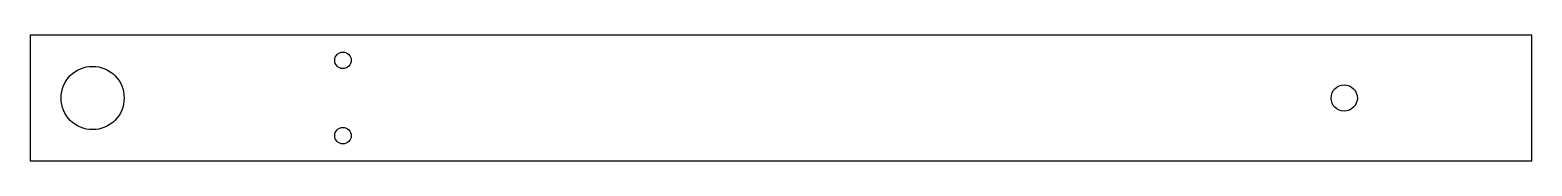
# Model space of a CAD drawing. Header units: millimetres. Extents: x 0 to 600, y 0 to 50.
import ezdxf

# ---------------------------------------------------------------- set-up
doc = ezdxf.new("R2010")
doc.units = ezdxf.units.MM
doc.layers.add('CUT', color=4, linetype='Continuous')
doc.layers.add('OUTLINE', color=7, linetype='Continuous')

msp = doc.modelspace()

# ---------------------------------------------------------------- linework, layer by layer
at = {"layer": 'CUT', "flags": 128}
for points in [[(121.7, 40, -1), (128.3, 40, -1)], [(12.4, 25, -1), (37.6, 25, -1)], [(530.25, 25, -1), (519.75, 25, -1)], [(121.7, 10, -1), (128.3, 10, -1)]]:
    msp.add_lwpolyline(points, format="xyb", close=True, dxfattribs=at)
at = {"layer": 'OUTLINE', "flags": 128}
msp.add_lwpolyline([(0, 50), (0, 0), (600, 0), (600, 50)], close=True, dxfattribs=at)

doc.saveas('drawing.dxf')
